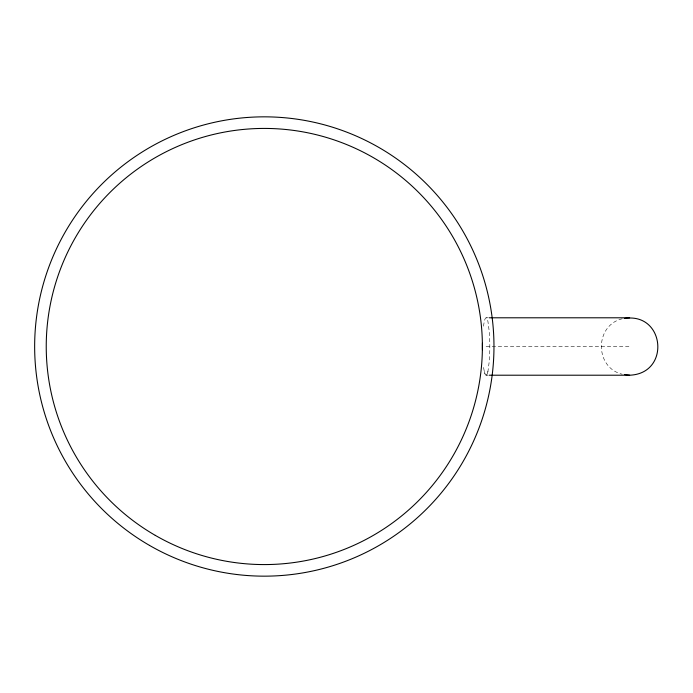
<?xml version="1.0" encoding="UTF-8"?>
<svg xmlns="http://www.w3.org/2000/svg" width="693" height="693" viewBox="0 0 693 693"><rect width="100%" height="100%" fill="white"/><g stroke="black" fill="none" stroke-linecap="round" stroke-linejoin="round"><path stroke-width="0.52" stroke-dasharray="3.46 2.6" d="M483.48 326.204L484.251 321.639A28.257 3.69 90 0 1 487.959 321.639L489.319 332.146A28.915 3.777 -90 0 1 489.319 360.854L487.959 371.361A28.257 3.69 -90 0 1 484.251 371.361L483.48 366.796M622.21 318.771C594.473 325.459 594.473 367.541 622.21 374.229M486.105 317.792L488.227 317.792M486.105 346.5L629.642 346.5M486.105 375.208L488.227 375.208M487.959 371.361A28.257 3.69 90 0 1 484.251 371.361"/><path stroke-width="1.04" d="M624.332 318.494C665.02 311.937 670.807 373.692 629.642 375.208L489.293 375.208M489.293 317.792L629.642 317.792M624.332 374.506L629.642 375.208M482.415 349.714A28.915 3.777 -90 0 1 482.415 343.286M149.48 545.391A229.66 229.66 0 0 0 493.97 346.5A229.66 229.66 0 0 0 149.48 147.609A229.66 229.66 0 0 0 149.48 545.391M155.275 535.36A218.078 218.078 0 0 0 482.389 346.5A218.078 218.078 0 0 0 155.275 157.64A218.078 218.078 0 0 0 155.275 535.36"/></g></svg>
